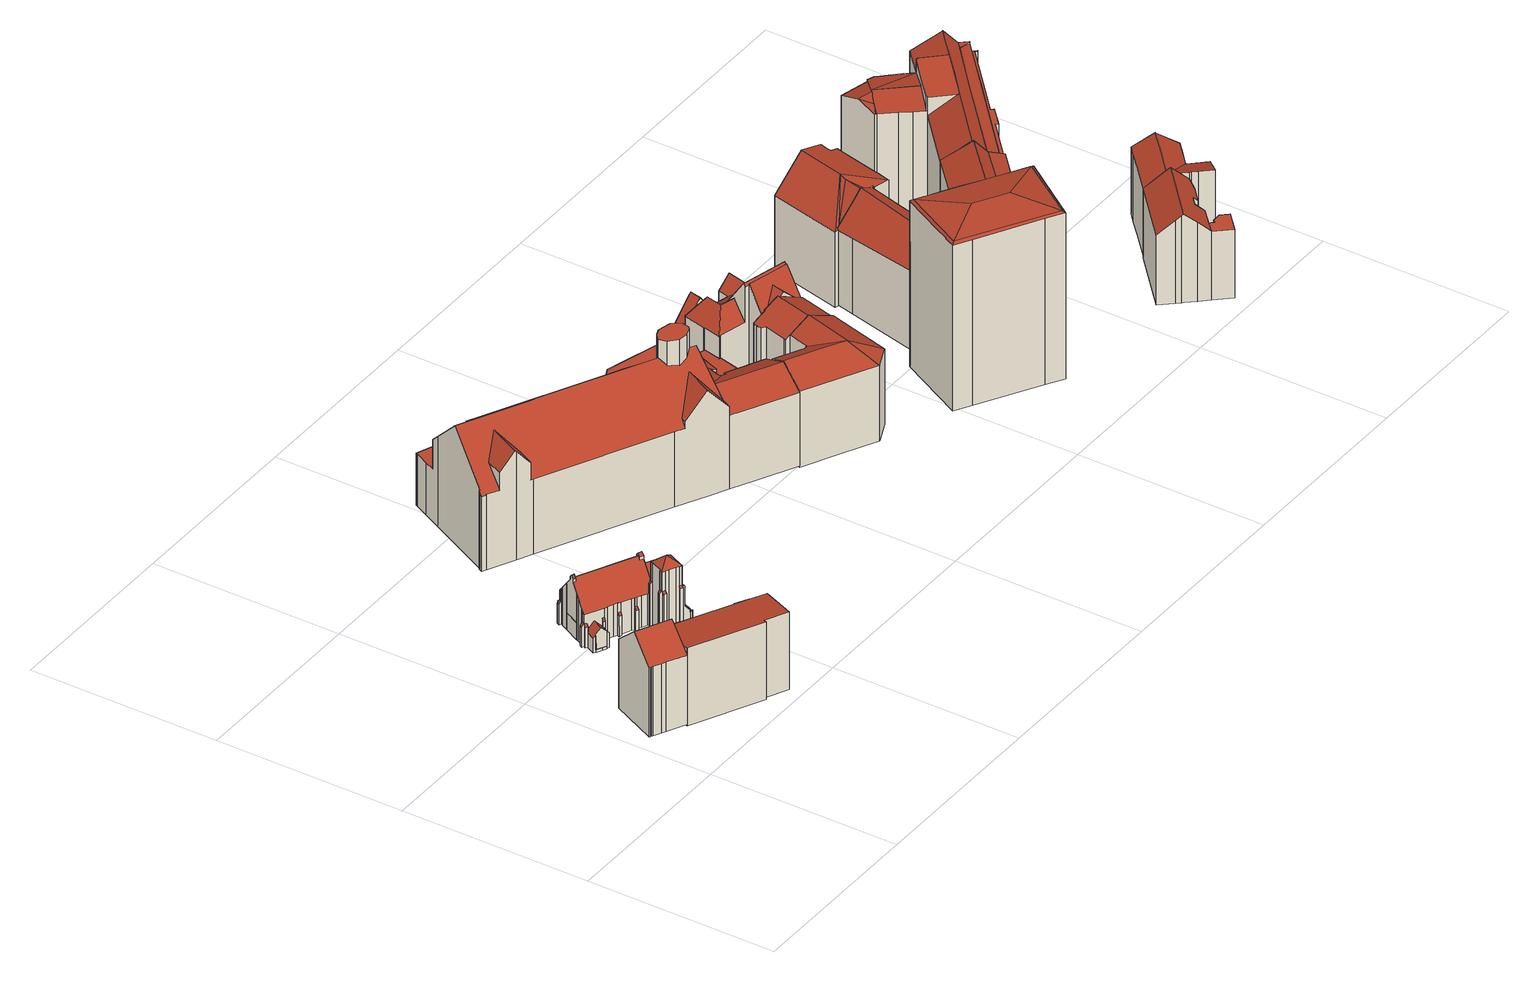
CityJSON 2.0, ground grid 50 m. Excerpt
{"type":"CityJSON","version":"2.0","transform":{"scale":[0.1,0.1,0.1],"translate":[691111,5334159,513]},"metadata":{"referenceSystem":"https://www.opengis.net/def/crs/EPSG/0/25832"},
"CityObjects":{
"building1":{"type":"Building","attributes":{"Gemeindeschluessel":"09162000","HoeheDach":"542.190","HoeheGrund":"517.203","Methode":"2000","NiedrigsteTraufeDesGebaeudes":"536.123","Geometrietyp2DReferenz":"3000","function":"31001_9998","roofType":"3100","measuredHeight":24.99,"storeysAboveGround":5},"geometry":[{"type":"MultiSurface","lod":"2","boundaries":[[[0,1,2,3,4,5,6,7,8,9,10,11,12,13,14,15]],[[16,17,18,19,20,21,22,23,24,25,26]],[[15,26,25,0]],[[11,18,17,12]],[[7,22,21,8]],[[3,27,28,4]],[[12,17,16,13]],[[8,21,20,9]],[[16,26,15,14,13]],[[9,20,19,10]],[[1,29,30,2]],[[4,28,31,5]],[[0,25,24,29,1]],[[6,32,23,22,7]],[[2,30,27,3]],[[5,31,32,6]],[[10,19,18,11]],[[23,32,31,28,27,30,29,24]]],"semantics":{"surfaces":[{"type":"GroundSurface"},{"type":"RoofSurface"},{"type":"WallSurface"}],"values":[0,1,2,2,2,2,2,2,2,2,2,2,2,2,2,2,2,1]}}]},
"building2":{"type":"Building","attributes":{"Gemeindeschluessel":"09162000","HoeheDach":"538.143","HoeheGrund":"516.756","Methode":"2000","NiedrigsteTraufeDesGebaeudes":"534.555","Geometrietyp2DReferenz":"3000","function":"31001_1000","roofType":"1000","measuredHeight":21.39,"storeysAboveGround":4},"geometry":[{"type":"MultiSurface","lod":"2","boundaries":[[[33,34,35,36]],[[36,35,37,38]],[[39,40,41,42]],[[43,44,45,46,47,48]],[[49,50,51,52]],[[53,54,55,56]],[[57,58,59,60]],[[61,62,63,64]],[[58,51,50,65,47,46,66,67,59]],[[48,47,65,68]],[[69,70,61,64,33,36,38,71,53,56,39,42,72,73,43,48,68,49,52,57,60]],[[64,63,34,33]],[[38,37,74,71]],[[73,75,44,43]],[[56,55,40,39]],[[45,44,75,76,41,40,55,54,74,37,35,34,63,62,77,78]],[[71,74,54,53]],[[60,59,67,69]],[[78,66,46,45]],[[68,65,50,49]],[[70,77,62,61]],[[42,41,76,72]],[[52,51,58,57]],[[69,67,66,78,77,70]],[[72,76,75,73]]],"semantics":{"surfaces":[{"type":"WallSurface"},{"type":"RoofSurface"},{"type":"GroundSurface"}],"values":[0,0,0,0,0,0,0,0,1,0,2,0,0,0,0,1,0,0,0,0,0,0,0,0,0]}}]},
"building3":{"type":"Building","attributes":{"Gemeindeschluessel":"09162000","HoeheDach":"519.830","HoeheGrund":"516.590","Methode":"2000","NiedrigsteTraufeDesGebaeudes":"519.830","Geometrietyp2DReferenz":"3000","function":"51009_1610","roofType":"1000","measuredHeight":3.24},"geometry":[{"type":"MultiSurface","lod":"2","boundaries":[[[79,80,81,82]],[[83,84,85,86]],[[79,82,87,85,84,88]],[[81,80,89,83,86,90]],[[86,85,87,90]],[[89,88,84,83]],[[80,79,88,89]],[[90,87,82,81]]],"semantics":{"surfaces":[{"type":"WallSurface"},{"type":"RoofSurface"},{"type":"GroundSurface"}],"values":[0,0,1,2,0,0,0,0]}}]},
"building4":{"type":"Building","attributes":{"name":"St. Willibrord","Gemeindeschluessel":"09162000","HoeheDach":"536.040","HoeheGrund":"516.401","Methode":"2000","NiedrigsteTraufeDesGebaeudes":"517.140","Geometrietyp2DReferenz":"3000","function":"31001_3041","roofType":"3100","measuredHeight":19.64,"storeysAboveGround":1},"geometry":[{"type":"MultiSurface","lod":"2","boundaries":[[[91,92,93,94]],[[95,96,97,98]],[[99,100,101,102,103,104]],[[105,106,107,108]],[[109,110,111,112,113]],[[114,115,116,117]],[[118,119,120,121]],[[122,123,124,125,126,127]],[[128,129,130,131,132,133,134,135,136,137]],[[138,139,103,102]],[[140,141,142,143,144,145,146,147]],[[148,149,150,151]],[[152,153,154,155]],[[156,157,158,159,160,161,162,134,135,163]],[[164,165,126,125]],[[166,167,168,169]],[[170,171,172]],[[173,163,135,134,162,174]],[[175,176,177,178,179,180]],[[181,182,183,184,185]],[[99,104,186,187]],[[188,189,190,191]],[[192,193,194,142,141]],[[195,148,151,196]],[[197,159,158]],[[119,129,128,120]],[[198,199,200]],[[201,202,203,204]],[[205,206,207,208]],[[209,210,211,212,213]],[[214,140,147,215]],[[216,217,218,219]],[[170,172,220,221,222,223,167,166,224]],[[225,132,131,226]],[[227,171,170,228]],[[214,108,107,192,141,140]],[[229,230,183,182]],[[231,232,233,234]],[[180,179,235,236]],[[237,121,120,238]],[[239,240,101,100]],[[177,241,242,180,178]],[[151,150,243,244,245,196]],[[246,247,248,249]],[[250,251,106,105]],[[252,164,125,124,253,200,199]],[[254,130,129,119,255]],[[157,256,257,197,158]],[[258,259,260,261,262]],[[91,263,264,265,266,92]],[[144,267,268,145]],[[269,270,271,272]],[[273,274,275,169,168,276]],[[277,278,279,280,281,282,283]],[[284,285,178,180]],[[250,286,194,193,251]],[[122,127,287,288]],[[289,272,271,290]],[[291,292,293,294]],[[295,296,93,92,266,297,298,233,232,116,115,299]],[[300,301,302,303]],[[304,248,247,305]],[[152,137,306,153]],[[117,307,308,114]],[[305,309,310,304]],[[185,184,261,260]],[[311,269,267,144,143,312,313,314,315]],[[316,317,220,318]],[[113,112,319,320]],[[187,186,321,322]],[[300,215,147,146,323,301]],[[122,288,324,325,201,204,160,159,197,326,327,283,282,123]],[[328,329,330,331]],[[194,332,319,112,312,143,142]],[[333,327,326,334]],[[335,336,264,263]],[[276,168,167,223]],[[192,107,106,251,193]],[[204,203,161,160]],[[337,256,157,156]],[[338,319,332,339]],[[340,341,127,342,252,199,198,343,344]],[[345,346,176,175]],[[257,347,326,197]],[[291,208,207,348,292]],[[341,136,135,134]],[[289,349,311,269,272]],[[301,323,268,267,269,302]],[[324,350,351,325]],[[352,308,307,353]],[[349,303,302,269,311]],[[354,355,356,357]],[[358,155,154,359]],[[360,249,248,304,310,361]],[[264,336,362,265]],[[363,233,298,364]],[[240,138,102,101]],[[340,136,341]],[[365,366,139,367]],[[368,369,330,329,370,235,179,178,285,371,190,189,372,224,166,169,275,245,244,373,361,310,309,374]],[[246,375,374,309,305,247]],[[376,377,378,364,298,297]],[[273,276,223,222]],[[370,329,328,379]],[[380,381,217,216]],[[252,342,165,164]],[[98,97,317,316]],[[174,162,382,383]],[[341,134,162,202,201,325,351,127]],[[161,203,202,162]],[[191,190,371,384]],[[255,119,118,385]],[[350,287,127,351]],[[205,94,93,296,206]],[[385,118,121,237]],[[110,314,313,111]],[[149,386,243,150]],[[293,292,348,279]],[[387,388,340,344]],[[389,384,371,285,284,390]],[[200,253,295,299,361,373,386,149,148,195]],[[364,378,391,363]],[[231,353,307,117,116,232]],[[209,357,356,388,387,210]],[[380,392,315,314,110,109,381]],[[258,262,366,365]],[[387,344,211,210]],[[379,346,345,236,235,370]],[[339,332,194,286]],[[348,207,280,279]],[[212,343,198,200,195,196,245,275,274,221,220,317,97,96,311,315,321,186,104,103,139,366,262,183,230,393]],[[358,238,120,128,137,152,155]],[[253,124,281,280,207,206,296,295]],[[394,393,230,229]],[[395,391,378,377]],[[294,293,279,278]],[[95,290,271,270,96]],[[338,219,218,320,319]],[[335,376,297,362,336]],[[282,281,124,123]],[[239,367,139,138,240]],[[212,393,394,213]],[[322,321,315,392]],[[368,374,375,396]],[[91,94,205,208,291,294,278,277,333,334,397,337,156,163,173,398,225,226,254,255,385,237,238,358,359,354,357,209,213,394,229,182,181,259,258,365,367,239,100,99,187,322,392,380,216,219,338,339,286,250,105,108,214,215,300,303,349,289,290,95,98,316,318,227,228,399,188,191,384,389,241,177,176,346,379,328,331,400,396,375,246,249,360,401,352,353,231,234,395,377,376,335,263]],[[399,372,189,188]],[[401,360,361,299,115]],[[334,326,347,397]],[[331,330,369,400]],[[345,175,180,236]],[[145,268,323,146]],[[288,287,350,324]],[[244,243,386,373]],[[218,217,381,109,113,320]],[[362,297,266,265]],[[400,369,368,396]],[[337,397,347,257,256]],[[284,180,242,390]],[[181,185,260,259]],[[173,174,383,398]],[[184,183,262,261]],[[112,111,313,312]],[[212,211,344,343]],[[226,131,130,254]],[[354,359,154,153,306,355]],[[389,390,242,241]],[[395,234,233,363,391]],[[274,273,222,221]],[[136,340,388,356,355,306,137]],[[352,401,115,114,308]],[[227,318,220,172,171]],[[127,126,165,342]],[[277,283,327,333]],[[399,228,170,224,372]],[[269,311,96,270]],[[162,134,133,382]],[[225,398,383,382,133,132]]],"semantics":{"surfaces":[{"type":"WallSurface"},{"type":"RoofSurface"},{"type":"GroundSurface"}],"values":[0,0,0,0,0,0,1,0,1,0,1,1,1,0,0,0,1,0,0,0,0,0,0,0,0,0,0,0,0,0,0,0,0,0,0,0,0,0,0,0,0,0,0,0,0,1,0,1,0,0,0,1,0,0,0,0,0,0,0,1,0,1,0,1,0,1,0,0,0,0,0,1,0,1,0,0,1,1,0,0,0,0,0,1,0,1,0,1,0,0,0,0,0,0,1,0,1,1,0,1,0,0,1,0,0,0,0,1,0,1,0,0,1,0,0,1,1,1,0,0,0,1,0,0,0,0,1,0,0,0,1,0,1,0,0,0,0,0,0,0,0,0,0,0,2,0,0,0,0,1,0,0,0,1,0,0,0,1,0,0,0,0,0,0,0,0,0,0,1,0,0,1,0,0,0,0,0]}}]},
"building5":{"type":"Building","attributes":{"Gemeindeschluessel":"09162000","HoeheDach":"519.790","HoeheGrund":"516.360","Methode":"2000","NiedrigsteTraufeDesGebaeudes":"519.790","Geometrietyp2DReferenz":"3000","function":"51009_1610","roofType":"1000","measuredHeight":3.43},"geometry":[{"type":"MultiSurface","lod":"2","boundaries":[[[331,402,87,328]],[[403,404,405,85]],[[406,407,404,403]],[[87,85,405,328]],[[331,407,406,402]],[[402,406,403,85,87]],[[331,328,405,404,407]]],"semantics":{"surfaces":[{"type":"WallSurface"},{"type":"RoofSurface"},{"type":"GroundSurface"}],"values":[0,0,0,0,0,1,2]}}]},
"building6":{"type":"Building","attributes":{"name":"Feuerwache 1 - Hauptfeuerwache im Zentrum","Gemeindeschluessel":"09162000","HoeheDach":"552.710","HoeheGrund":"515.187","Methode":"2000","NiedrigsteTraufeDesGebaeudes":"529.470","Geometrietyp2DReferenz":"3000","function":"31001_3072","roofType":"3100","measuredHeight":37.52},"geometry":[{"type":"MultiSurface","lod":"2","boundaries":[[[408,409,410,411]],[[412,413,414,415,416,417,418,408,411,419,420,421,422,423,424,425,426,427,428,429,430,431,432,433]],[[434,415,414,435]],[[436,437,438,418]],[[428,439,429]],[[431,440,432]],[[416,441,442,443,444,417]],[[445,410,409,438,437,446,447,448,449,450]],[[451,452,453,454]],[[455,436,418,417,444,456]],[[457,458,412,433]],[[459,424,423,460]],[[461,462,463,464]],[[419,445,450,420]],[[465,425,424,459]],[[466,467,468,469,439,428,427]],[[453,462,461,470,454]],[[457,467,466,471,465,459,460,472,473,451,454,470,461,464,474,475,476,477,478,443,442,479,458]],[[480,481,482,483]],[[418,438,409,408]],[[479,442,441,434,435,413,412,458]],[[411,410,445,419]],[[421,481,484,485,422]],[[456,447,446,455]],[[455,446,437,436]],[[475,486,487,476]],[[488,449,448,489]],[[490,484,481,480]],[[489,491,492,487,486,493,482,421,420,488]],[[489,448,447,456,444,443,478,491]],[[434,441,416,415]],[[453,452,490,480,483,494,495,463,462]],[[464,463,495,474]],[[466,427,426,471]],[[483,482,493,494]],[[451,473,485,484,490,452]],[[421,482,481]],[[467,457,433,432,440,468]],[[420,450,449,488]],[[468,440,431,430,469]],[[469,430,429,439]],[[476,487,492,477]],[[471,426,425,465]],[[413,435,414]],[[472,460,423,422,485,473]],[[475,474,495,494,493,486]],[[477,492,491,478]]],"semantics":{"surfaces":[{"type":"WallSurface"},{"type":"RoofSurface"},{"type":"GroundSurface"}],"values":[0,1,1,0,0,0,0,1,0,1,0,0,0,0,0,0,0,2,0,0,0,0,1,0,0,0,0,0,1,0,1,1,0,0,0,0,1,0,0,1,1,0,0,0,0,0,0]}}]},
"building7":{"type":"Building","attributes":{"Gemeindeschluessel":"09162000","HoeheDach":"539.170","HoeheGrund":"515.180","Methode":"2000","NiedrigsteTraufeDesGebaeudes":"534.995","Geometrietyp2DReferenz":"3000","function":"31001_9998","roofType":"3100","measuredHeight":23.99,"storeysAboveGround":5},"geometry":[{"type":"MultiSurface","lod":"2","boundaries":[[[496,497,498,499]],[[500,501,502,503,504,505]],[[506,507,508,509]],[[510,511,512,513,514,507,515,516,517]],[[518,519,520,521,522,442,523,524,525,443,506,509,526,527,528,529,530,531,532,496,499,533,504,503,502,534]],[[535,536,537,538,539,501,500,505,540,498,497,510,517,541]],[[521,520,519,537,536,542]],[[498,540,505,504,533,499]],[[528,527,543,514,513,529]],[[544,542,536,535,541,545]],[[502,501,539,534]],[[443,515,507,506]],[[514,543,546,508,507]],[[509,508,546,526]],[[510,497,496,532,531,511]],[[522,521,542,544,545,442]],[[531,530,529,513,512,511]],[[545,541,517,516,515,443,525,524,523,442]],[[519,518,534,539,538,537]],[[526,546,543,527]]],"semantics":{"surfaces":[{"type":"WallSurface"},{"type":"RoofSurface"},{"type":"GroundSurface"}],"values":[0,0,0,1,2,1,0,0,0,1,0,0,1,0,0,0,0,0,0,0]}}]},
"building8":{"type":"Building","attributes":{"Gemeindeschluessel":"09162000","HoeheDach":"533.549","HoeheGrund":"515.060","Methode":"1000","NiedrigsteTraufeDesGebaeudes":"533.549","Geometrietyp2DReferenz":"3000","function":"31001_9998","roofType":"1000","measuredHeight":18.49,"storeysAboveGround":4},"geometry":[{"type":"MultiSurface","lod":"2","boundaries":[[[547,548,549,550]],[[550,549,551,552]],[[553,554,555,556,557,558]],[[559,548,547,560,561,562]],[[552,551,563,564]],[[565,566,562,561,567,568]],[[550,552,564,569,558,557,556,568,567,561,560,547]],[[556,555,565,568]],[[569,564,563,570,553,558]],[[570,563,551,549,548,559,562,566,565,555,554,553]]],"semantics":{"surfaces":[{"type":"WallSurface"},{"type":"GroundSurface"},{"type":"RoofSurface"}],"values":[0,0,0,0,0,0,1,0,0,2]}}]},
"building9":{"type":"Building","attributes":{"Gemeindeschluessel":"09162000","HoeheDach":"519.259","HoeheGrund":"515.160","Methode":"1000","NiedrigsteTraufeDesGebaeudes":"518.412","Geometrietyp2DReferenz":"3000","function":"31001_2000","roofType":"2100","measuredHeight":4.1,"storeysAboveGround":1},"geometry":[{"type":"MultiSurface","lod":"2","boundaries":[[[571,572,573,574]],[[573,575,576,574]],[[577,578,576,575]],[[571,579,580,572]],[[572,580,577,575,573]],[[579,578,577,580]],[[579,571,574,576,578]]],"semantics":{"surfaces":[{"type":"WallSurface"},{"type":"RoofSurface"},{"type":"GroundSurface"}],"values":[0,0,0,0,1,0,2]}}]},
"building10":{"type":"Building","attributes":{"Gemeindeschluessel":"09162000","HoeheDach":"518.917","HoeheGrund":"515.180","Methode":"1000","NiedrigsteTraufeDesGebaeudes":"518.446","Geometrietyp2DReferenz":"3000","function":"31001_2000","roofType":"1000","measuredHeight":3.74,"storeysAboveGround":1},"geometry":[{"type":"MultiSurface","lod":"2","boundaries":[[[581,582,583,584,585,586]],[[571,585,584,579]],[[587,571,579,588,589,590]],[[587,586,585,571]],[[579,584,583,588]],[[589,582,581,590]],[[588,583,582,589]],[[590,581,586,587]]],"semantics":{"surfaces":[{"type":"RoofSurface"},{"type":"WallSurface"},{"type":"GroundSurface"}],"values":[0,1,2,1,1,1,1,1]}}]},
"building11":{"type":"Building","attributes":{"Gemeindeschluessel":"09162000","HoeheDach":"539.290","HoeheGrund":"514.810","Methode":"2000","NiedrigsteTraufeDesGebaeudes":"535.549","Geometrietyp2DReferenz":"3000","function":"31001_9998","roofType":"3100","measuredHeight":24.48,"storeysAboveGround":5},"geometry":[{"type":"MultiSurface","lod":"2","boundaries":[[[591,592,593,594,595,596,597,598,599,600,601,602,603,604,605,606]],[[607,608,609]],[[594,593,609,610,611,595]],[[610,609,608,612,613,611]],[[614,615,616,603,602,601]],[[592,607,609,593]],[[617,618,605,604,603,616]],[[608,619,617,616,615,614,620]],[[611,613,621,597,596,595]],[[612,608,620,622,623,621,613]],[[623,622,599,598,597,621]],[[605,618,624,606]],[[607,625,624,618,617,619,608]],[[592,591,606,624,625,607]],[[622,620,614,601,600,599]]],"semantics":{"surfaces":[{"type":"GroundSurface"},{"type":"RoofSurface"},{"type":"WallSurface"}],"values":[0,1,2,1,2,2,2,1,2,1,2,2,1,2,2]}}]},
"building12":{"type":"Building","attributes":{"Gemeindeschluessel":"09162000","HoeheDach":"519.241","HoeheGrund":"515.110","Methode":"1000","NiedrigsteTraufeDesGebaeudes":"518.446","Geometrietyp2DReferenz":"3000","function":"31001_2000","roofType":"2100","measuredHeight":4.13,"storeysAboveGround":1},"geometry":[{"type":"MultiSurface","lod":"2","boundaries":[[[626,627,628,629]],[[630,628,627,631]],[[632,626,629,633]],[[631,627,626,632]],[[633,630,631,632]],[[633,629,628,630]]],"semantics":{"surfaces":[{"type":"RoofSurface"},{"type":"WallSurface"},{"type":"GroundSurface"}],"values":[0,1,1,1,2,1]}}]},
"building13":{"type":"Building","attributes":{"Gemeindeschluessel":"09162000","HoeheDach":"525.538","HoeheGrund":"514.900","Methode":"1000","NiedrigsteTraufeDesGebaeudes":"525.538","Geometrietyp2DReferenz":"3000","function":"31001_9998","roofType":"1000","measuredHeight":10.64,"storeysAboveGround":2},"geometry":[{"type":"MultiSurface","lod":"2","boundaries":[[[634,635,636,637]],[[638,639,640,641]],[[639,638,635,634]],[[642,643,644,645]],[[646,647,648,649,636,635,638,641,644,643,650]],[[645,644,641,640]],[[651,647,646,652]],[[653,637,636,649,648,654]],[[640,639,634,637,653,654,651,652,655,642,645]],[[655,650,643,642]],[[654,648,647,651]],[[652,646,650,655]]],"semantics":{"surfaces":[{"type":"WallSurface"},{"type":"RoofSurface"},{"type":"GroundSurface"}],"values":[0,0,0,0,1,0,0,0,2,0,0,0]}}]},
"building14":{"type":"Building","attributes":{"Gemeindeschluessel":"09162000","HoeheDach":"539.238","HoeheGrund":"514.600","Methode":"1000","NiedrigsteTraufeDesGebaeudes":"535.295","Geometrietyp2DReferenz":"3000","function":"31001_1000","roofType":"3100","measuredHeight":24.64,"storeysAboveGround":5},"geometry":[{"type":"MultiSurface","lod":"2","boundaries":[[[656,657,658,659,660,661]],[[662,663,661,660]],[[664,665,666,667,668,669]],[[658,657,670,671]],[[672,673,663,662]],[[674,675,676,677]],[[677,676,678,679]],[[680,671,670,681,682,683]],[[666,684,673,672,685,667]],[[682,681,656,661,663,673,684,666,665,664,678,676,675]],[[679,678,664,669]],[[670,657,656,681]],[[683,682,675,674]],[[671,680,683,674,677,679,669,668,667,685,672,662,660,659,658]]],"semantics":{"surfaces":[{"type":"WallSurface"},{"type":"RoofSurface"},{"type":"GroundSurface"}],"values":[0,0,0,0,0,0,0,0,0,1,0,1,0,2]}}]},
"building15":{"type":"Building","attributes":{"Gemeindeschluessel":"09162000","HoeheDach":"541.663","HoeheGrund":"514.550","Methode":"2000","NiedrigsteTraufeDesGebaeudes":"534.221","Geometrietyp2DReferenz":"3000","function":"31001_9998","roofType":"3100","measuredHeight":27.11,"storeysAboveGround":6},"geometry":[{"type":"MultiSurface","lod":"2","boundaries":[[[686,687,688,689,690,691]],[[689,692,690]],[[688,692,689]],[[691,690,693,694]],[[692,688,695,696,693,690]],[[697,695,688,687]],[[687,686,691,694,698,697]],[[696,695,697,698,694,693]]],"semantics":{"surfaces":[{"type":"WallSurface"},{"type":"RoofSurface"},{"type":"GroundSurface"}],"values":[0,1,1,0,1,0,2,0]}}]},
"building16":{"type":"Building","attributes":{"Gemeindeschluessel":"09162000","HoeheDach":"542.150","HoeheGrund":"514.481","Methode":"2000","NiedrigsteTraufeDesGebaeudes":"519.212","Geometrietyp2DReferenz":"3000","function":"31001_9998","roofType":"3100","measuredHeight":27.67,"storeysAboveGround":4},"geometry":[{"type":"MultiSurface","lod":"2","boundaries":[[[699,700,701,702,703]],[[704,705,706,707]],[[708,709,710,711,712,713]],[[714,715,716,717,718]],[[702,719,703]],[[720,697,694,721,704,707,722,723,724,725,726,727]],[[728,729,703,719,730]],[[714,701,731,715]],[[700,732,733,734]],[[725,716,715,726]],[[717,735,736,718]],[[713,737,708]],[[697,720,738,739,740]],[[699,741,739,738,742,700]],[[721,694,743,744,745,746]],[[747,729,728]],[[704,721,746,748,705]],[[749,737,713,712,723,722,750]],[[751,736,735,710,709]],[[719,702,701,714,718,736,751]],[[741,699,703,729,747,745,744]],[[720,727,733,732,742,738]],[[700,734,731,701]],[[725,724,711,710,735,717,716]],[[697,740,743,694]],[[708,737,749,730,719,751]],[[700,742,732]],[[723,712,711,724]],[[727,726,715,731,734,733]],[[708,751,709]],[[728,730,749,750,706,705,748]],[[747,728,748,746,745]],[[707,706,750,722]],[[743,740,739,741,744]]],"semantics":{"surfaces":[{"type":"RoofSurface"},{"type":"WallSurface"},{"type":"GroundSurface"}],"values":[0,1,0,0,1,2,0,1,0,1,1,1,1,0,1,0,1,1,0,1,1,1,0,1,1,0,1,1,1,1,0,0,1,0]}}]},
"building17":{"type":"Building","attributes":{"name":"Städt. Hochhaus","Gemeindeschluessel":"09162000","HoeheDach":"562.747","HoeheGrund":"515.016","Methode":"2000","NiedrigsteTraufeDesGebaeudes":"560.336","Geometrietyp2DReferenz":"3000","function":"31001_3000","roofType":"3200","measuredHeight":47.73,"storeysAboveGround":12},"geometry":[{"type":"MultiSurface","lod":"2","boundaries":[[[752,753,754,755,756]],[[757,758,759,760]],[[761,762,763]],[[764,765,766,767,768]],[[754,753,758,757]],[[769,770,771]],[[772,773,774,762,761,764,768]],[[775,776,777,778,779]],[[780,774,773,781,782]],[[783,784,780,782]],[[777,776,771,770,752,756]],[[780,784,785,786,759,758,753,752,770,762,774]],[[777,756,755,778]],[[769,763,762,770]],[[773,772,787,781]],[[787,767,766,779,778,755,754,757,760,788,789,783,782,781]],[[788,786,785,789]],[[761,763,769,771]],[[772,768,767,787]],[[760,759,786,788]],[[766,765,775,779]],[[775,765,764,761,771,776]],[[789,785,784,783]]],"semantics":{"surfaces":[{"type":"WallSurface"},{"type":"RoofSurface"},{"type":"GroundSurface"}],"values":[0,0,1,0,0,1,1,0,0,0,1,1,0,1,0,2,0,1,0,0,0,1,0]}}]},
"building18":{"type":"Building","attributes":{"Gemeindeschluessel":"09162000","HoeheDach":"543.285","HoeheGrund":"514.880","Methode":"2000","NiedrigsteTraufeDesGebaeudes":"535.364","Geometrietyp2DReferenz":"3000","function":"31001_9998","roofType":"3100","measuredHeight":28.41,"storeysAboveGround":6},"geometry":[{"type":"MultiSurface","lod":"2","boundaries":[[[790,791,792,793,794,795,796,797,798,799,800,801,802,803,804,805,806,807]],[[808,809,810,811,812,813,814,815,816,817]],[[801,816,815,802]],[[796,795,794,818,819,820]],[[807,821,822,790]],[[793,792,791,823,824,825]],[[802,815,814,803]],[[820,819,818,825,824,823,822,821,811,810]],[[798,809,808,799]],[[804,813,812,805]],[[811,821,807,806,805,812]],[[800,817,816,801]],[[799,808,817,800]],[[790,822,823,791]],[[803,814,813,804]],[[793,825,818,794]],[[797,796,820,810,809,798]]],"semantics":{"surfaces":[{"type":"GroundSurface"},{"type":"RoofSurface"},{"type":"WallSurface"}],"values":[0,1,2,2,2,2,2,1,2,2,2,2,2,2,2,2,2]}}]},
"building19":{"type":"Building","attributes":{"Gemeindeschluessel":"09162000","HoeheDach":"539.298","HoeheGrund":"515.270","Methode":"2000","NiedrigsteTraufeDesGebaeudes":"524.719","Geometrietyp2DReferenz":"3000","function":"31001_9998","roofType":"1000","measuredHeight":24.03,"storeysAboveGround":5},"geometry":[{"type":"MultiSurface","lod":"2","boundaries":[[[826,827,828,829,830,831,832]],[[833,834,835,836]],[[837,838,834,833,839,840,841,842]],[[843,844,845,846,826,832]],[[847,845,844,848,836,835,849]],[[836,848,844,843,832,831,830,850,841,840,839,833]],[[846,845,847,851,827,826]],[[829,852,842,841,850,830]],[[853,849,835,834,838,837,842,852,829,828]],[[851,847,849,853,828,827]]],"semantics":{"surfaces":[{"type":"WallSurface"},{"type":"GroundSurface"},{"type":"RoofSurface"}],"values":[0,0,0,0,0,1,2,0,2,0]}}]},
"building20":{"type":"Building","attributes":{"Gemeindeschluessel":"09162000","HoeheDach":"543.660","HoeheGrund":"514.733","Methode":"2000","NiedrigsteTraufeDesGebaeudes":"535.310","Geometrietyp2DReferenz":"3000","function":"31001_9998","roofType":"3100","measuredHeight":28.93,"storeysAboveGround":6},"geometry":[{"type":"MultiSurface","lod":"2","boundaries":[[[854,855,856,857]],[[858,859,860,861]],[[862,863,864,865]],[[866,867,868,869]],[[870,871,872,873,874]],[[875,876,877,878]],[[857,856,863,862]],[[879,880,881,882,864,863,856,855,883,884,885,886]],[[887,883,855,854]],[[886,873,872,888,889]],[[865,864,882,890]],[[891,881,880,892]],[[893,860,859]],[[875,878,894,895,871,870,866,869,896,887,854,857,862,865,890,891,892]],[[896,869,868,885,884]],[[894,878,877,893,859,858]],[[873,886,885,868,867,874]],[[870,874,867,866]],[[879,886,860,893,877,876]],[[875,892,880,879,876]],[[895,888,872,871]],[[895,894,858,861,889,888]],[[890,882,881,891]],[[896,884,883,887]],[[886,889,861,860]]],"semantics":{"surfaces":[{"type":"WallSurface"},{"type":"RoofSurface"},{"type":"GroundSurface"}],"values":[0,1,0,0,0,0,0,1,0,1,0,0,1,2,0,0,1,0,1,0,0,0,0,0,1]}}]},
"building21":{"type":"Building","attributes":{"Gemeindeschluessel":"09162000","HoeheDach":"546.187","HoeheGrund":"515.370","Methode":"2000","NiedrigsteTraufeDesGebaeudes":"541.470","Geometrietyp2DReferenz":"3000","function":"31001_9998","roofType":"2100","measuredHeight":30.82,"storeysAboveGround":6},"geometry":[{"type":"MultiSurface","lod":"2","boundaries":[[[897,898,899,900]],[[901,902,903,904,905,906,907]],[[908,909,910,911,912]],[[913,914,915,916]],[[916,917,918,897,900,919,920,921,922,923,924,925,926,927,928,913]],[[917,929,930,918]],[[901,912,911,902]],[[899,898,930,929,915,914,931,932]],[[923,906,905,924]],[[903,902,911,910,931,914,913,928,927,926,925,904]],[[922,907,906,923]],[[919,900,899,932,909,908,920]],[[916,915,929,917]],[[924,905,904,925]],[[909,932,931,910]],[[918,930,898,897]],[[921,920,908,912,901,907,922]]],"semantics":{"surfaces":[{"type":"WallSurface"},{"type":"RoofSurface"},{"type":"GroundSurface"}],"values":[0,1,1,0,2,0,0,1,0,0,0,0,0,0,0,0,0]}}]},
"building22":{"type":"Building","attributes":{"Gemeindeschluessel":"09162000","HoeheDach":"538.830","HoeheGrund":"514.650","Methode":"2000","NiedrigsteTraufeDesGebaeudes":"533.400","Geometrietyp2DReferenz":"3000","function":"31001_9998","roofType":"3100","measuredHeight":24.18,"storeysAboveGround":5},"geometry":[{"type":"MultiSurface","lod":"2","boundaries":[[[933,934,935,936]],[[937,938,939,940]],[[941,942,943,944]],[[945,946,947,948,949]],[[950,951,938,937]],[[952,949,948,953,954,955]],[[956,957,946,945]],[[955,954,942,941]],[[942,954,953,958,959,960,961,962,943]],[[936,935,963,964]],[[948,947,965,966,939,938,951,963,935,934,958,953]],[[967,968,969,970]],[[965,971,972,973,974,966]],[[964,963,951,950]],[[943,962,961,975,976,944]],[[970,969,977,978]],[[934,933,979,980,981,975,961,960,959,958]],[[946,957,977,969,968,972,971]],[[940,939,966,974]],[[936,964,950,937,940,974,973,967,970,978,956,945,949,952,955,941,944,976,975,981,980,979,933]],[[978,977,957,956]],[[973,972,968,967]],[[971,965,947,946]]],"semantics":{"surfaces":[{"type":"WallSurface"},{"type":"RoofSurface"},{"type":"GroundSurface"}],"values":[0,0,0,0,0,0,0,0,1,0,1,0,0,0,0,0,0,1,0,2,0,0,0]}}]},
"building23":{"type":"Building","attributes":{"Gemeindeschluessel":"09162000","HoeheDach":"537.008","HoeheGrund":"515.160","Methode":"2000","NiedrigsteTraufeDesGebaeudes":"533.560","Geometrietyp2DReferenz":"3000","function":"31001_9998","roofType":"3100","measuredHeight":21.85,"storeysAboveGround":5},"geometry":[{"type":"MultiSurface","lod":"2","boundaries":[[[982,983,984,985,986,987]],[[988,989,990,991,992,984,983,982]],[[993,994,995,996]],[[985,984,992,997]],[[998,999,1000,1001,1002,1003,1004,988,982,987]],[[1003,1002,1005,1006,1007,995,994,1008,1009,1010,1004]],[[1011,1012,1013,1014,1015,993,996,1016,1017,1018,1001,1000,999,998,987,986,985,997,1019,1020,1021]],[[997,992,991,1019]],[[1017,1016,1007,1006,1005,1018]],[[1004,1010,1022,1023,1024,990,989,988]],[[1015,1008,994,993]],[[990,1024,1021,1020,1019,991]],[[996,995,1007,1016]],[[1008,1015,1014,1009]],[[1018,1005,1002,1001]],[[1021,1024,1023,1011]],[[1014,1013,1012,1011,1023,1022,1010,1009]]],"semantics":{"surfaces":[{"type":"WallSurface"},{"type":"RoofSurface"},{"type":"GroundSurface"}],"values":[0,1,0,0,0,1,2,0,0,1,0,0,0,0,0,0,0]}}]},
"building24":{"type":"Building","attributes":{"Gemeindeschluessel":"09162000","HoeheDach":"546.330","HoeheGrund":"513.536","Methode":"2000","NiedrigsteTraufeDesGebaeudes":"539.750","Geometrietyp2DReferenz":"3000","function":"31001_9998","roofType":"2100","measuredHeight":32.79,"storeysAboveGround":6},"geometry":[{"type":"MultiSurface","lod":"2","boundaries":[[[1025,1026,1027,1028,1029,1030,1031,1032,1033,1034,1035,1036,1037,1038]],[[1031,1039,1040,1041,1042,1043,1044,1045,1046,1047,1048,1049,1032]],[[1050,1051,1052,1053]],[[1054,1055,1056,1057,1058,1059,1060,1061,1062]],[[1063,1064,1065,1066]],[[1057,1067,1068,1069,1070,1071,1072,1073,1074,1058]],[[1053,1052,1075,1076]],[[1077,1078,1079,1080]],[[1081,1082,1083,1084,1085,1086,1087]],[[1088,1089,1090,1091,1092,1070,1069]],[[1093,1094,1095,1096,1097,1098,1099,1100]],[[1096,1097,1096,1095]],[[1059,1058,1074]],[[1092,1091,1101]],[[1102,1091,1090,1103,1093,1104]],[[1105,1068,1067,1106]],[[1107,1072,1108,1081,1087,1109]],[[1104,1110,1111,1112,1102]],[[1113,1114,1115]],[[1106,1067,1057,1056]],[[1114,1116,1095,1117,1118,1115]],[[1046,1045,1066]],[[1119,1120,1121,1088,1069,1068,1105]],[[1033,1122,1123,1124,1065,1064,1125,1126,1127,1034]],[[1128,1129,1130,1131]],[[1073,1072,1107,1074]],[[1132,1112,1111,1133,1134,1131,1130]],[[1113,1115,1118,1117,1094,1103,1090,1089,1088,1121,1135]],[[1032,1049,1048,1047,1046,1066,1065,1124,1123,1122,1033]],[[1066,1045,1044,1136,1063]],[[1071,1101,1082,1081,1108,1072]],[[1061,1137,1109,1087,1086,1138,1139,1062]],[[1035,1034,1127,1126,1125,1064,1140,1097,1096,1095,1116,1114,1036]],[[1141,1142,1143,1144]],[[1145,1099,1098,1146]],[[1112,1132,1091,1102]],[[1113,1135,1147]],[[1060,1074,1137,1061]],[[1148,1149,1129,1128]],[[1091,1132,1130,1129,1149,1150]],[[1080,1079,1142,1141]],[[1150,1149,1148,1151,1084,1083]],[[1030,1143,1142,1079,1078,1075,1052,1051,1043,1042,1041,1040,1039,1031]],[[1076,1075,1078,1077]],[[1111,1110,1100,1099,1145,1152,1133]],[[1144,1143,1030,1029]],[[1104,1093,1100,1110]],[[1117,1095,1094]],[[1053,1076,1077,1080,1141,1144,1029,1028,1027,1026,1025,1038,1153,1120,1119,1105,1106,1056,1055,1054,1062,1139,1138,1086,1085,1084,1151,1148,1128,1131,1134,1133,1152,1145,1146,1154,1155,1156,1050]],[[1036,1114,1113,1147,1037]],[[1074,1107,1109,1137]],[[1091,1150,1083,1082,1101]],[[1097,1140,1136,1044,1043,1051,1050,1156,1155,1154,1146,1098]],[[1093,1103,1094]],[[1070,1092,1101,1071]],[[1059,1074,1060]],[[1136,1140,1064,1063]],[[1037,1147,1135,1121,1120,1153,1038]]],"semantics":{"surfaces":[{"type":"WallSurface"},{"type":"RoofSurface"},{"type":"GroundSurface"}],"values":[0,0,0,0,0,1,0,0,0,0,1,0,0,1,0,0,1,1,0,0,0,0,0,0,0,0,0,1,1,1,0,0,1,0,0,0,0,1,0,1,0,0,1,0,0,0,0,0,2,1,1,1,0,0,0,1,0,0]}}]}
},
"vertices":[
[4,167,42],[61,287,42],[62,286,42],[63,286,42],[68,283,42],[89,273,42],[149,242,42],[120,181,42],[92,123,42],[44,147,42],[33,152,42],[12,163,42],[10,164,42],[8,165,42],[7,166,42],[6,166,42],[8,165,232],[10,164,232],[12,163,232],[33,152,232],[44,147,232],[92,123,232],[120,181,290],[121,183,292],[32,226,292],[4,167,232],[6,166,232],[63,286,231],[68,283,232],[61,287,231],[62,286,232],[89,273,232],[149,242,232],
[212,221,38],[212,221,216],[208,213,217],[208,213,38],[222,206,217],[222,206,38],[338,158,38],[338,158,216],[372,140,216],[372,140,38],[390,121,38],[390,121,217],[379,97,220],[379,97,244],[362,61,247],[362,61,38],[279,39,38],[279,39,251],[276,31,251],[276,31,38],[250,192,38],[250,192,217],[334,150,217],[334,150,38],[93,123,38],[93,123,251],[92,123,251],[92,123,38],[174,230,38],[174,230,217],[178,238,216],[178,238,38],[337,10,251],[138,219,244],[120,181,247],[337,10,38],[120,181,38],[149,242,38],[246,194,38],[368,132,38],[387,123,38],[246,194,217],[387,123,217],[368,132,217],[149,242,217],[138,219,220],
[286,591,68],[286,591,36],[283,586,36],[283,586,68],[292,602,36],[292,602,68],[326,584,68],[326,584,36],[318,569,68],[287,593,68],[287,593,36],[318,569,36],
[489,454,34],[489,454,128],[486,447,139],[486,447,34],[232,497,34],[232,497,131],[233,499,133],[233,499,34],[307,452,34],[304,446,34],[304,446,89],[307,451,97],[307,451,121],[307,452,122],[239,448,34],[239,448,41],[225,455,41],[225,455,34],[273,462,41],[273,462,88],[268,465,88],[268,465,74],[268,465,41],[456,480,97],[456,480,118],[463,477,118],[463,477,97],[367,359,149],[370,365,154],[362,368,154],[360,363,148],[431,390,100],[439,405,100],[439,405,118],[434,395,118],[434,395,148],[431,390,154],[362,368,206],[370,365,206],[377,361,207],[395,352,207],[402,349,207],[402,349,206],[409,345,206],[409,345,207],[397,379,230],[362,369,206],[314,448,97],[314,448,121],[226,456,82],[225,456,82],[237,450,96],[252,479,96],[235,487,76],[232,481,76],[231,482,75],[219,459,74],[414,452,189],[417,459,197],[408,463,197],[405,457,189],[362,369,154],[365,376,154],[361,378,149],[357,371,149],[428,336,34],[428,336,74],[427,336,73],[427,336,78],[415,342,93],[415,342,148],[409,345,154],[409,345,34],[429,397,121],[429,397,148],[256,546,181],[256,546,189],[262,543,189],[262,543,181],[263,560,80],[242,519,80],[243,519,80],[406,340,34],[406,340,149],[280,595,89],[280,595,34],[278,589,34],[278,589,122],[278,589,121],[278,589,97],[350,423,34],[353,429,34],[353,429,121],[353,429,97],[350,423,89],[298,456,122],[298,456,34],[264,562,34],[264,562,159],[271,576,140],[271,576,34],[225,456,41],[250,444,41],[250,444,82],[414,452,181],[405,457,181],[431,338,76],[392,409,121],[392,409,143],[400,425,143],[412,350,100],[412,350,154],[418,347,148],[418,347,93],[467,410,34],[467,410,138],[464,402,128],[464,402,34],[377,410,34],[377,410,149],[379,415,149],[379,415,121],[379,415,34],[226,456,34],[219,459,34],[274,461,34],[274,461,41],[268,448,41],[268,448,34],[243,519,161],[250,534,181],[250,534,189],[253,540,197],[263,560,161],[402,349,34],[395,352,34],[242,519,34],[263,560,34],[361,424,34],[361,424,121],[463,476,34],[463,476,118],[486,465,118],[486,465,34],[284,587,121],[284,587,97],[360,363,34],[362,368,34],[311,443,34],[311,443,89],[272,591,34],[272,591,90],[412,469,189],[412,469,181],[408,463,189],[437,517,34],[437,517,89],[444,513,89],[444,513,34],[249,443,34],[249,443,41],[426,392,121],[409,443,143],[377,361,34],[370,365,34],[429,332,74],[432,333,76],[346,432,34],[343,427,34],[343,427,89],[346,432,97],[346,432,121],[495,452,34],[495,452,89],[490,454,97],[490,454,128],[235,487,97],[232,481,88],[229,490,97],[232,497,97],[227,500,89],[223,493,89],[256,531,189],[256,531,181],[259,537,189],[259,537,197],[447,366,34],[461,395,34],[461,395,97],[461,395,119],[460,394,118],[460,394,75],[447,366,74],[274,582,97],[274,582,132],[250,444,34],[438,387,148],[438,387,93],[223,493,34],[227,500,34],[469,399,34],[469,399,89],[465,392,89],[465,392,34],[417,459,163],[477,429,163],[493,461,119],[493,462,118],[433,492,118],[231,482,34],[231,482,89],[226,485,89],[226,485,34],[441,508,97],[434,512,97],[365,376,206],[466,482,92],[459,485,92],[434,512,121],[441,508,121],[229,490,121],[270,469,74],[270,469,97],[275,467,97],[275,467,121],[240,513,34],[240,513,153],[243,519,34],[261,452,74],[261,452,41],[284,463,121],[284,463,34],[231,482,88],[435,382,93],[429,385,100],[434,339,74],[435,341,74],[318,569,34],[318,569,122],[396,530,122],[396,530,34],[256,441,74],[435,341,34],[434,339,34],[499,459,34],[499,459,89],[429,332,34],[261,452,34],[256,441,34],[384,413,206],[431,390,206],[426,392,154],[384,413,121],[384,413,154],[286,591,89],[286,591,34],[435,334,74],[464,402,97],[229,490,34],[435,382,148],[429,385,154],[459,485,34],[466,482,34],[366,375,34],[366,375,207],[382,408,207],[382,408,34],[357,371,34],[361,378,34],[433,492,34],[433,492,144],[493,461,97],[486,465,97],[493,462,97],[339,436,34],[339,436,121],[314,448,34],[425,516,122],[411,523,122],[283,586,122],[274,581,132],[264,560,161],[420,465,181],[434,512,122],[434,512,34],[493,461,34],[496,467,34],[496,467,92],[283,586,34],[272,462,34],[272,462,41],[402,349,154],[399,344,149],[274,581,34],[367,359,34],[420,465,189],[381,408,154],[381,408,206],[269,584,34],[269,584,90],[489,470,92],[275,467,34],[376,417,121],[376,417,34],[489,470,34],[425,516,34],[435,334,34],[399,344,34],[264,560,34],[411,523,34],[456,480,34],
[396,530,68],[342,576,68],[342,576,34],[326,584,34],[404,545,68],[404,545,34],
[942,685,333],[942,685,397],[919,688,397],[919,688,325],[810,631,228],[836,618,228],[844,633,245],[927,669,312],[946,590,252],[978,683,347],[963,691,347],[896,706,331],[891,727,347],[604,870,347],[419,962,347],[368,862,238],[367,863,238],[362,853,227],[372,848,227],[373,849,228],[404,833,228],[426,878,276],[484,902,322],[499,842,276],[477,797,228],[483,794,228],[888,592,312],[836,618,245],[971,698,339],[971,698,397],[963,691,397],[404,833,276],[477,797,276],[938,567,248],[938,567,22],[995,731,22],[995,731,307],[896,706,397],[974,716,397],[958,740,397],[922,748,397],[906,741,397],[891,727,397],[479,1081,22],[479,1081,165],[495,1114,165],[495,1114,22],[974,716,325],[958,740,314],[483,794,22],[810,631,22],[367,863,22],[368,862,22],[498,1119,22],[498,1119,165],[616,1072,165],[616,1072,22],[362,853,22],[373,849,22],[442,814,22],[442,814,320],[440,815,322],[498,1118,22],[372,848,22],[420,965,22],[455,1033,22],[592,1024,22],[589,1019,22],[907,860,22],[888,817,22],[872,760,22],[890,591,22],[555,1009,165],[555,1009,246],[567,1031,246],[567,1031,165],[465,1054,246],[455,1033,269],[589,1019,247],[907,860,247],[906,741,331],[922,748,320],[465,1054,165],[872,760,330],[888,817,285],[590,1020,246],[590,1020,165],[592,1024,165],
[1064,658,22],[1064,658,229],[1069,667,224],[1069,667,22],[1082,665,222],[1168,626,220],[1168,626,22],[1082,665,22],[1074,669,22],[1074,669,222],[1011,786,22],[1011,786,261],[1094,765,231],[1094,765,22],[1053,664,229],[1046,667,232],[1051,681,232],[1054,692,232],[1062,689,228],[995,731,261],[988,712,261],[963,639,261],[1171,620,22],[1159,598,22],[1135,551,22],[1100,485,22],[1002,534,22],[963,638,22],[963,639,22],[988,712,22],[1071,690,22],[1067,688,22],[1062,689,22],[1054,692,22],[1051,681,22],[1046,667,22],[1053,664,22],[1072,668,22],[1172,623,22],[1037,600,262],[1135,551,262],[1159,598,234],[1171,620,222],[1172,623,220],[1072,668,223],[963,638,262],[1100,485,224],[1067,688,227],[1002,534,224],[938,567,224],[1071,690,226],
[1124,864,21],[1124,864,205],[1124,863,205],[1124,863,21],[1094,765,205],[1094,765,21],[888,817,205],[895,832,205],[907,860,205],[907,860,21],[895,832,21],[888,817,21],[976,904,205],[976,904,21],[959,909,21],[959,909,205],[1011,786,205],[1011,786,21],[923,893,205],[958,909,205],[958,909,21],[923,893,21],[890,816,21],[890,816,205],
[1186,673,22],[1186,673,63],[1150,682,54],[1150,682,22],[1159,715,54],[1159,715,22],[1195,707,63],[1195,707,22],[1187,676,22],[1187,676,63],
[1209,634,54],[1210,637,55],[1218,668,59],[1187,676,59],[1186,673,59],[1177,643,54],[1177,643,22],[1218,668,22],[1210,637,22],[1209,634,22],
[1372,518,18],[1345,417,18],[1285,391,18],[1193,438,18],[1100,485,18],[1135,552,18],[1159,598,18],[1226,563,18],[1233,559,18],[1245,563,18],[1247,563,18],[1251,579,18],[1263,618,18],[1317,604,18],[1389,586,18],[1390,584,18],[1345,417,225],[1282,477,263],[1285,391,226],[1193,438,225],[1100,485,226],[1213,513,263],[1135,552,263],[1247,563,235],[1251,579,235],[1263,618,235],[1317,604,263],[1389,586,226],[1303,553,263],[1245,563,234],[1159,598,237],[1233,559,238],[1226,563,238],[1390,584,226],[1372,518,226],
[1195,707,54],[1203,737,54],[1168,746,62],[1159,715,62],[1168,746,21],[1203,737,21],[1195,707,21],[1159,715,21],
[1220,735,19],[1220,735,125],[1219,733,125],[1219,733,19],[1233,785,125],[1233,785,19],[1228,786,19],[1228,786,125],[1124,863,19],[1124,863,125],[1239,832,125],[1239,832,19],[1132,756,125],[1168,746,125],[1203,737,125],[1217,733,125],[1094,765,125],[1168,746,19],[1132,756,19],[1217,733,19],[1203,737,19],[1094,765,19],
[1343,704,262],[1415,685,223],[1415,685,16],[1343,704,16],[1304,714,16],[1304,714,242],[1304,712,16],[1304,712,242],[1263,695,224],[1265,706,223],[1266,710,223],[1266,710,16],[1265,706,16],[1263,695,16],[1389,586,223],[1389,586,16],[1270,721,16],[1270,721,224],[1250,621,16],[1250,621,227],[1251,626,227],[1251,626,16],[1268,685,227],[1268,685,16],[1316,604,16],[1316,604,262],[1263,618,234],[1263,618,16],[1267,714,223],[1267,714,16],
[1360,699,15],[1415,685,15],[1415,685,212],[1360,699,264],[1304,714,212],[1304,714,15],[1369,735,264],[1317,764,286],[1317,764,15],[1428,736,287],[1372,750,286],[1428,736,15],[1372,750,15],
[1320,827,210],[1400,807,210],[1382,864,175],[1332,876,175],[1329,863,184],[1228,786,15],[1228,786,185],[1239,832,185],[1239,832,15],[1279,889,184],[1299,884,213],[1307,914,213],[1304,915,208],[1262,926,150],[1255,895,150],[1382,864,70],[1389,893,62],[1340,905,62],[1339,905,62],[1332,876,70],[1332,876,184],[1439,778,15],[1233,785,15],[1240,836,15],[1262,926,15],[1304,915,15],[1340,905,15],[1389,893,15],[1462,875,15],[1275,812,235],[1320,827,184],[1285,855,235],[1389,893,175],[1443,796,152],[1462,875,152],[1420,885,210],[1339,905,170],[1332,876,170],[1255,895,184],[1439,778,238],[1430,742,291],[1428,736,283],[1307,772,291],[1443,796,210],[1317,764,283],[1305,767,283],[1305,767,186],[1233,785,186],[1314,802,235],[1228,786,186],[1254,895,185],[1240,836,185],[1321,879,184],
[1565,494,475],[1596,478,473],[1596,478,20],[1564,494,20],[1564,494,474],[1606,472,20],[1606,472,473],[1636,454,474],[1636,454,20],[1714,183,480],[1820,335,480],[1688,306,497],[1715,175,475],[1672,201,475],[1672,201,20],[1716,175,20],[1716,175,475],[1604,356,497],[1566,485,480],[1480,321,480],[1761,240,475],[1829,336,475],[1828,337,476],[1514,293,474],[1472,318,474],[1471,318,474],[1471,318,20],[1514,293,20],[1824,341,475],[1829,336,20],[1824,341,20],[1780,368,20],[1780,368,474],[1744,389,474],[1674,432,474],[1761,240,20],[1674,432,20],[1744,389,20],
[1783,735,19],[1772,690,19],[1761,644,19],[1756,623,19],[1730,526,19],[1723,515,19],[1674,432,19],[1659,440,19],[1636,454,19],[1606,472,19],[1596,478,19],[1620,528,19],[1666,715,19],[1677,761,19],[1678,766,19],[1729,753,19],[1750,748,19],[1785,740,19],[1606,472,239],[1636,454,275],[1659,440,303],[1750,748,303],[1729,753,280],[1678,766,224],[1677,761,224],[1666,715,226],[1620,528,236],[1596,478,227],[1730,526,283],[1723,515,284],[1674,432,295],[1785,740,286],[1783,735,286],[1772,690,285],[1761,644,284],[1756,623,283],
[1674,432,117],[1726,520,117],[1726,520,263],[1730,526,263],[1730,526,23],[1726,520,23],[1674,432,23],[1846,567,23],[1846,567,263],[1797,483,263],[1797,483,23],[1779,609,263],[1782,607,263],[1782,607,23],[1779,609,23],[1756,623,23],[1756,623,263],[1702,415,23],[1744,389,23],[1744,389,117],[1702,415,117],[1794,478,117],[1794,478,23],[1794,478,263],[1730,527,23],[1731,517,117],[1730,527,263],[1731,517,263],
[1846,893,17],[1846,893,293],[1866,889,289],[1866,889,17],[1729,753,281],[1748,749,302],[1759,795,302],[1686,764,233],[1860,866,17],[1860,866,289],[1837,766,289],[1837,766,17],[1714,957,17],[1714,957,223],[1790,940,301],[1790,940,17],[1667,763,17],[1677,761,17],[1677,761,225],[1669,763,224],[1667,763,223],[1783,735,17],[1783,735,289],[1785,740,290],[1785,740,17],[1825,725,289],[1827,724,289],[1829,735,289],[1835,757,289],[1848,903,293],[1853,925,294],[1795,939,307],[1765,814,307],[1848,903,17],[1678,766,230],[1684,764,230],[1835,757,17],[1829,735,17],[1827,724,17],[1768,744,290],[1729,753,17],[1678,766,17],[1853,925,17],
[1954,468,24],[1954,468,289],[1824,341,288],[1824,341,24],[1761,379,331],[2009,616,331],[2009,617,331],[1959,673,285],[1846,567,285],[1797,483,301],[1744,389,319],[1780,368,310],[1791,361,297],[2031,591,297],[2009,616,332],[1761,379,332],[2057,562,24],[2057,562,288],[1995,506,288],[1995,506,24],[1999,501,24],[1958,463,24],[1791,361,24],[1780,368,24],[1761,379,24],[1744,389,24],[1797,483,24],[1846,567,24],[1959,673,24],[2009,617,24],[2009,616,24],[2031,591,24],[1999,501,287],[1958,463,287],[2031,591,298],[1791,361,298],
[2281,215,16],[2281,215,222],[2262,188,217],[2262,188,16],[2200,147,16],[2200,147,227],[2216,130,207],[2216,130,16],[2103,135,16],[2103,135,242],[2074,167,207],[2074,167,16],[2158,75,16],[2158,75,204],[2158,75,206],[2137,98,232],[2137,98,16],[2219,165,16],[2219,165,227],[2116,121,16],[2116,121,258],[2112,124,254],[2112,124,16],[2194,36,16],[2194,36,204],[2253,247,258],[2250,251,254],[2231,272,231],[2212,293,207],[2211,293,207],[2227,156,217],[2227,156,16],[2183,99,206],[2183,99,207],[2199,95,16],[2199,95,204],[2222,96,204],[2222,96,16],[2183,99,204],[2193,89,204],[2193,89,16],[2183,99,16],[2212,293,16],[2211,293,16],[2239,77,204],[2239,77,16],[2253,247,16],[2250,251,16],[2231,272,16],
[2212,293,206],[2274,351,206],[2310,385,206],[2310,385,22],[2274,351,22],[2212,293,22],[2248,252,240],[2311,310,240],[2369,364,240],[2369,365,240],[2333,406,206],[2381,224,22],[2381,224,207],[2321,171,240],[2321,171,22],[2333,406,22],[2248,252,22],[2249,252,22],[2250,251,22],[2281,215,22],[2281,215,240],[2250,251,240],[2249,252,240],[2285,211,240],[2286,210,240],[2295,200,240],[2382,225,207],[2344,265,207],[2347,268,206],[2382,301,22],[2347,269,22],[2347,268,22],[2344,265,22],[2382,225,22],[2295,200,22],[2286,210,22],[2285,211,22],[2369,365,22],[2369,364,22],[2405,323,22],[2347,269,206],[2382,301,206],[2405,323,206],
[2007,618,5],[2009,617,5],[2030,593,5],[2048,573,5],[2057,562,5],[2057,562,268],[2048,573,268],[2048,573,292],[2030,593,298],[2030,593,297],[2009,617,330],[2007,618,333],[1959,673,280],[1959,673,5],[2185,697,268],[2243,749,268],[2303,804,268],[2367,862,268],[2371,865,268],[2371,865,296],[2367,862,296],[2367,862,292],[2303,804,292],[2243,749,292],[2185,697,292],[2384,852,5],[2384,852,268],[2381,850,268],[2381,850,5],[2021,888,5],[2023,886,5],[2024,886,5],[2024,886,292],[2023,886,292],[2023,886,291],[2021,888,291],[2019,889,291],[2019,889,5],[2336,869,296],[2336,869,297],[2336,869,298],[2348,866,296],[2056,849,292],[2077,824,291],[2096,801,291],[2152,852,307],[2077,936,307],[2076,934,307],[2074,933,306],[2047,908,298],[2377,855,268],[2377,855,5],[2207,702,5],[2207,702,268],[2214,695,268],[2214,695,5],[2123,977,288],[2123,977,294],[2144,972,291],[2144,972,5],[2123,977,5],[2045,996,5],[2045,996,288],[2096,801,330],[2152,852,330],[2207,901,330],[2207,901,292],[2152,852,308],[2213,899,290],[2258,852,330],[2261,848,333],[2295,879,333],[2329,910,333],[2328,910,333],[2277,965,286],[2210,902,287],[2077,936,308],[2207,901,268],[2213,899,330],[2213,899,268],[2077,824,5],[2056,849,5],[2074,933,307],[2077,936,306],[2032,943,307],[2210,902,268],[2209,901,268],[2208,902,268],[2142,746,330],[2145,743,333],[2145,743,330],[2203,795,333],[2261,848,330],[2203,795,330],[2096,801,5],[2098,799,5],[2098,799,330],[2167,717,298],[2225,770,298],[2284,823,298],[2284,823,297],[2225,770,297],[2167,717,297],[2188,924,5],[2188,924,292],[2193,918,292],[2193,918,5],[2208,902,292],[2209,901,5],[2208,902,5],[2096,797,330],[2352,885,296],[2032,942,307],[2032,943,5],[2032,942,5],[2352,885,297],[2170,655,5],[2170,655,268],[2165,660,268],[2165,660,5],[2277,965,5],[2328,910,5],[2096,797,280],[2166,948,5],[2166,948,292],[2147,969,291],[2147,969,5],[2210,902,5],[2096,797,5],[2329,910,5],[2352,885,5],[2371,865,5]
]}
